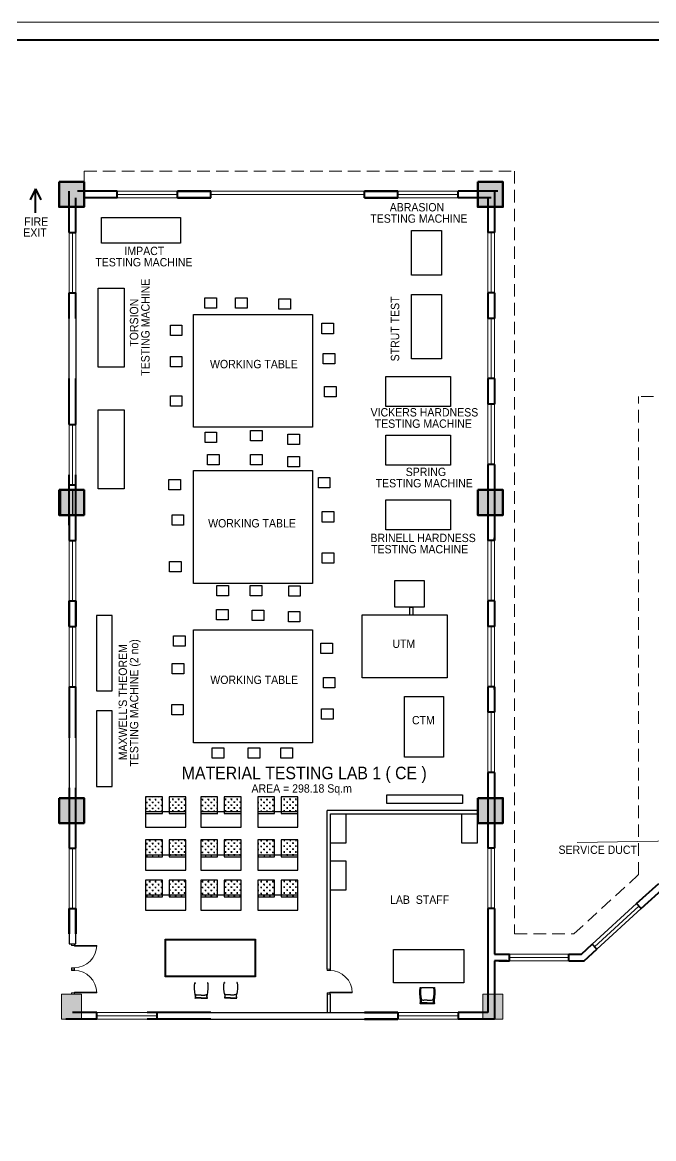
# Model space of a CAD drawing. Header units: inches. Extents: x 150067 to 167379, y -92057 to -49035.
# Drawn here: x 154433 to 156318, y -52368 to -49035 of the extents above; entities that cross this region are included whole.
import ezdxf

# ---------------------------------------------------------------- set-up
doc = ezdxf.new("R2010")
doc.units = ezdxf.units.IN
doc.header["$LTSCALE"] = 0.1
doc.header["$MEASUREMENT"] = 0
doc.linetypes.add('HIDDEN', pattern=[0.375, 0.25, -0.125])
for name, color, linetype, lineweight in [('BOR', 200, 'Continuous', 40), ('BOR1', 230, 'Continuous', 15), ('DOOR', 10, 'Continuous', 15), ('HAT', 253, 'Continuous', 25), ('Layer4', 10, 'Continuous', 25), ('thin ha', 253, 'Continuous', 5), ('wall', 6, 'Continuous', 40), ('win', 102, 'Continuous', 20)]:
    doc.layers.add(name, color=color, linetype=linetype, lineweight=lineweight)
doc.layers.add('Layer1', color=7, linetype='Continuous')
doc.layers.add('TEXT', color=7, linetype='Continuous')
doc.styles.add('1MM', font='arial.ttf', dxfattribs={"height": 1000})
doc.styles.add('DUTCH', font='arial.ttf')
doc.dimstyles.new('KRI', dxfattribs={"dimtxt": 23, "dimasz": 20, "dimexe": 7, "dimexo": 0, "dimgap": 9, "dimtad": 1, "dimdec": 1, "dimzin": 1, "dimdsep": 46, "dimtxsty": '1MM', "dimblk": 'ARCHTICK', "dimcen": 0.5, "dimclrd": 252, "dimclre": 252, "dimclrt": 7, "dimaunit": 1, "dimadec": 8, "dimazin": 0, "dimtfac": 1, "dimtdec": 1, "dimtmove": 0, "dimatfit": 3, "dimfxl": 1, "dimlwd": 13, "dimlwe": 13, "dimarcsym": 0})

# ---------------------------------------------------------------- blocks, each defined once
blk = doc.blocks.new('hhrh')
at = {"layer": 'thin ha', "linetype": 'Continuous', "lineweight": 20, "ltscale": 0.1}
blk.add_hatch(color=2, dxfattribs=at).paths.add_polyline_path([(-6923.03, -1177.102), (-6922.28, -1177.102), (-6922.28, -1177.852), (-6923.03, -1177.852)])
at = {"layer": 'thin ha', "color": 2, "linetype": 'Continuous', "lineweight": 50, "ltscale": 0.1}
blk.add_lwpolyline([(-6923.03, -1177.102), (-6922.28, -1177.102), (-6922.28, -1177.852), (-6923.03, -1177.852)], close=True, dxfattribs=at)
blk = doc.blocks.new('hhyt')
at = {"layer": 'thin ha', "linetype": 'Continuous', "lineweight": 20, "ltscale": 0.1}
blk.add_hatch(color=2, dxfattribs=at).paths.add_polyline_path([(-6922.955, -1152.844), (-6922.355, -1152.844), (-6922.355, -1153.594), (-6922.955, -1153.594)])
at = {"layer": 'thin ha', "color": 2, "linetype": 'Continuous', "lineweight": 20, "ltscale": 0.1}
blk.add_lwpolyline([(-6922.955, -1152.844), (-6922.355, -1152.844), (-6922.355, -1153.594), (-6922.955, -1153.594)], close=True, dxfattribs=at)
blk = doc.blocks.new('_ArchTick')
at = {"layer": 'wall', "color": 0, "const_width": 0.15}
blk.add_lwpolyline([(-0.5, -0.5), (0.5, 0.5)], dxfattribs=at)
blk = doc.blocks.new('A$C764D24B9')
at = {"layer": 'DOOR'}
for points in [[(0.056, 0.111), (0.083, 0.111), (0.083, 1), (0.056, 1)], [(0, 0), (0.056, 0), (0.056, 0.111), (0, 0.111)], [(0.944, 0), (1, 0), (1, 0.111), (0.944, 0.111)]]:
    blk.add_lwpolyline(points, close=True, dxfattribs=at)
blk.add_arc((0.056, 0.111), 0.889, 0, 90, dxfattribs=at)
blk = doc.blocks.new('un')
at = {"layer": 'Layer4', "linetype": 'Continuous', "ltscale": 0.1}
h = blk.add_hatch(dxfattribs=at)
h.set_pattern_fill('CROSS', color=252, scale=0.35, style=0)
h.paths.add_polyline_path([(3819.84, -1529.16), (3819.34, -1529.16), (3819.34, -1529.66), (3819.84, -1529.66)])
h = blk.add_hatch(dxfattribs=at)
h.set_pattern_fill('CROSS', color=252, scale=0.35, style=0)
h.set_pattern_definition([(0, (-65.54898, -47.50038), (0.0875, 0.0875), [0.04375, -0.13125]), (90, (-65.52711, -47.52225), (-0.0875, 0.0875), [0.04375, -0.13125])])
h.paths.add_polyline_path([(3819.84, -1529.86), (3819.34, -1529.86), (3819.34, -1530.36), (3819.84, -1530.36)])
at = {"layer": 'Layer4', "color": 114, "linetype": 'Continuous', "ltscale": 0.1}
for points in [[(3819.323, -1529.66), (3819.323, -1529.16), (3819.823, -1529.16), (3819.823, -1529.66)], [(3819.323, -1530.36), (3819.323, -1529.86), (3819.823, -1529.86), (3819.823, -1530.36)]]:
    blk.add_lwpolyline(points, close=True, dxfattribs=at)
at = {"layer": 'Layer4', "color": 30, "linetype": 'Continuous', "ltscale": 0.1}
blk.add_lwpolyline([(3819.773, -1530.36), (3819.773, -1529.16), (3820.223, -1529.16), (3820.223, -1530.36)], close=True, dxfattribs=at)
blk = doc.blocks.new('A$C2C166547')
at = {"color": 0}
for p, q in [((0.201, 0.464), (0.017, 0.464)), ((0.201, 0.456), (0.018, 0.456)), ((0.201, 0.455), (0.018, 0.455)), ((0.201, 0.374), (0.094, 0.374)), ((0.201, 0.464), (0.385, 0.464)), ((0.201, 0.456), (0.385, 0.456)), ((0.201, 0.455), (0.385, 0.455)), ((0.201, 0.374), (0.308, 0.374)), ((0.016, 0.02), (0.006, 0.02)), ((0.016, 0.02), (0.006, 0.016)), ((0.017, 0.001), (0.016, 0.02)), ((0.385, 0.001), (0.387, 0.02)), ((0.387, 0.02), (0.396, 0.016)), ((0.387, 0.02), (0.396, 0.02))]:
    blk.add_line(p, q, dxfattribs=at)
blk.add_lwpolyline([(0.023, 0.369, 0.080461), (0.008, 0, 0.080461)], format="xyb", dxfattribs=at)
for centre, radius, start, end in [((0.018, 0.461), 0.00242, 100.345, 201.3742), ((-0.216, 0.394), 0.241, 354.5513, 15.9626), ((0.018, 0.455), 0.000725, 87.3762, 197.5208), ((0.018, 0.454), 0.000433, 71.7715, 189.2202), ((0.095, 0.276), 0.0978, 90.5164, 143.1927), ((-0.282, 0.346), 0.317, 1.1591, 17.5641), ((0.307, 0.276), 0.0978, 36.8073, 89.4836), ((0.685, 0.346), 0.317, 162.4359, 178.8409), ((0.618, 0.394), 0.241, 164.0374, 185.4487), ((-0.752, 0.137), 1.154, 353.1637, 11.5643), ((0.384, 0.461), 0.00242, 338.6258, 79.655), ((0.385, 0.455), 0.000725, 342.4792, 92.6238), ((0.385, 0.454), 0.000433, 350.7798, 108.2285), ((0.014, -0.011), 0.012, 71.7536, 116.5375), ((0.389, -0.011), 0.012, 63.4625, 108.2464)]:
    blk.add_arc(centre, radius, start, end, dxfattribs=at)

msp = doc.modelspace()

# ---------------------------------------------------------------- hatches: boundary and pattern name
at = {"layer": 'Layer4', "linetype": 'Continuous', "ltscale": 0.1}
msp.add_hatch(color=7, dxfattribs=at).paths.add_polyline_path([(154582.98, -50506.06), (154547.98, -50506.06), (154547.98, -50431.06), (154582.98, -50431.06)])

# ---------------------------------------------------------------- linework, layer by layer
at = {"elevation": 23680.86}
for points in [[(155129.6, -51772.26), (155129.6, -51885.48), (154859.48, -51885.48), (154859.48, -51772.26)], [(155128.6, -51773.26), (155128.6, -51884.48), (154860.48, -51884.48), (154860.48, -51773.26)], [(155127.6, -51774.26), (155127.6, -51883.48), (154861.48, -51883.48), (154861.48, -51774.26)]]:
    msp.add_lwpolyline(points, close=True, dxfattribs=at)
msp.add_lwpolyline([(155621.23, -51963.53, 0.1025232), (155622.19, -51954.79, -0.0804606), (155620.63, -51917.07, -0.3022999), (155623.07, -51917.36, 0.1979323), (155623.98, -51917.42, -0.028193), (155629.39, -51917.07), (155642.4, -51917.07), (155655.4, -51917.07, -0.028193), (155660.81, -51917.42, 0.1979323), (155661.72, -51917.36, -0.3022999), (155664.16, -51917.07, -0.0804606), (155662.61, -51954.79, 0.1025232), (155663.57, -51963.53, -0.5871113), (155662.49, -51965.45), (155622.3, -51965.45, -0.5871113)], format="xyb", close=True, dxfattribs=at)
at = {"layer": 'BOR', "elevation": 23680.86}
msp.add_lwpolyline([(166712.41, -49087.81), (151489.98, -49087.81), (151489.98, -56465.21), (166712.41, -56465.21)], close=True, dxfattribs=at)
at = {"layer": 'BOR1', "elevation": 23680.86}
msp.add_lwpolyline([(166768.94, -49034.57), (151455.32, -49034.57), (151455.32, -56521.74), (166768.94, -56521.74)], close=True, dxfattribs=at)
at = {"layer": 'DOOR', "linetype": 'HIDDEN', "ltscale": 1500}
for p, q in [((154617.98, -49478.56, 23680.86), (155902.98, -49478.56, 23680.86)), ((154617.98, -49511.06, 23680.86), (154617.98, -49478.56, 23680.86)), ((155902.98, -49478.56, 23680.86), (155902.98, -51756.89, 23680.86)), ((156272.98, -51579.62, 23680.86), (156272.98, -50151.89, 23680.86)), ((156317.98, -50151.89, 23680.86), (156272.98, -50151.89, 23680.86)), ((156079.55, -51756.89, 23680.86), (156272.98, -51579.62, 23680.86)), ((155902.98, -51756.89, 23680.86), (156079.55, -51756.89, 23680.86))]:
    msp.add_line(p, q, dxfattribs=at)
at = {"layer": 'Layer1', "color": 6, "linetype": 'Continuous', "ltscale": 0.1}
for p, q in [((154542.98, -49532.73, 23680.86), (154542.98, -49552.73, 23680.86)), ((154572.98, -50098.56, 23680.86), (154572.98, -49918.56, 23680.86)), ((154592.98, -49918.56, 23680.86), (154592.98, -50098.56, 23680.86)), ((155589.36, -50780.64, 23680.86), (155589.36, -50804.39, 23680.86)), ((155589.36, -50780.64, 23680.86), (155599.36, -50780.64, 23680.86)), ((155599.36, -50780.64, 23680.86), (155599.36, -50804.39, 23680.86)), ((154572.98, -51171.06, 23680.86), (154572.98, -51321.06, 23680.86)), ((154592.98, -51171.06, 23680.86), (154592.98, -51321.06, 23680.86)), ((155792.98, -51388.56, 23680.86), (155342.98, -51388.56, 23680.86)), ((155342.98, -51861.89, 23680.86), (155342.98, -51388.56, 23680.86)), ((155352.98, -51866.08, 23680.86), (155352.98, -51398.56, 23680.86)), ((155352.98, -51398.56, 23680.86), (155792.98, -51398.56, 23680.86)), ((154572.98, -51756.89, 23680.86), (154572.98, -51786.89, 23680.86)), ((154592.98, -51786.89, 23680.86), (154592.98, -51756.89, 23680.86)), ((154572.98, -51786.89, 23680.86), (154592.98, -51786.89, 23680.86)), ((155342.98, -51932.73, 23680.86), (155342.98, -51991.89, 23680.86)), ((155352.98, -51936.89, 23680.86), (155351.31, -51936.89, 23680.86)), ((155352.98, -51991.89, 23680.86), (155352.98, -51936.89, 23680.86)), ((154995.98, -51991.89, 23680.86), (155454.98, -51991.89, 23680.86)), ((155342.98, -51991.89, 23680.86), (155352.98, -51991.89, 23680.86)), ((155342.98, -51991.89, 23680.86), (155352.98, -51991.89, 23680.86)), ((154995.98, -52011.89, 23680.86), (155454.98, -52011.89, 23680.86))]:
    msp.add_line(p, q, dxfattribs=at)
at = {"layer": 'Layer1', "color": 6, "linetype": 'Continuous', "ltscale": 0.1, "elevation": 23680.86}
for points in [[(154669.37, -49617.55), (154905.28, -49617.55), (154905.28, -49694.19), (154669.37, -49694.19)], [(155685.08, -49656.43), (155685.08, -49790.09), (155595.47, -49790.09), (155595.47, -49656.43)], [(154659.96, -49828.79), (154737.23, -49828.79), (154737.23, -50064.84), (154659.96, -50064.84)], [(154978.25, -49856.93), (155012.88, -49856.93), (155012.88, -49887.87), (154978.25, -49887.87)], [(155069.85, -49856.93), (155104.48, -49856.93), (155104.48, -49887.87), (155069.85, -49887.87)], [(155198.84, -49860.66), (155233.47, -49860.66), (155233.47, -49891.6), (155198.84, -49891.6)], [(155685.08, -49847.57), (155685.08, -50039.86), (155595.47, -50039.86), (155595.47, -49847.57)], [(154875.44, -49939.07), (154910.07, -49939.07), (154910.07, -49970.02), (154875.44, -49970.02)], [(154944, -49906.94), (155299.94, -49906.94), (155299.94, -50243.96), (154944, -50243.96)], [(155327.82, -49933.47), (155362.45, -49933.47), (155362.45, -49964.42), (155327.82, -49964.42)], [(154875.44, -50032.42), (154910.07, -50032.42), (154910.07, -50063.36), (154875.44, -50063.36)], [(155331.56, -50023.08), (155366.19, -50023.08), (155366.19, -50054.03), (155331.56, -50054.03)], [(155518.94, -50092.38), (155711.22, -50092.38), (155711.22, -50182), (155518.94, -50182)], [(155335.3, -50122.03), (155369.93, -50122.03), (155369.93, -50152.97), (155335.3, -50152.97)], [(154875.44, -50150.03), (154910.07, -50150.03), (154910.07, -50180.98), (154875.44, -50180.98)], [(154659.96, -50191.75), (154737.23, -50191.75), (154737.23, -50427.8), (154659.96, -50427.8)], [(154978.88, -50258.72), (155013.51, -50258.72), (155013.51, -50289.67), (154978.88, -50289.67)], [(155114.58, -50253.16), (155149.21, -50253.16), (155149.21, -50284.1), (155114.58, -50284.1)], [(155226.11, -50264.29), (155260.74, -50264.29), (155260.74, -50295.24), (155226.11, -50295.24)], [(155518.94, -50267.18), (155711.22, -50267.18), (155711.22, -50356.79), (155518.94, -50356.79)], [(154986.31, -50325.56), (155020.95, -50325.56), (155020.95, -50356.5), (154986.31, -50356.5)], [(155114.58, -50325.56), (155149.21, -50325.56), (155149.21, -50356.5), (155114.58, -50356.5)], [(155226.11, -50331.13), (155260.74, -50331.13), (155260.74, -50362.07), (155226.11, -50362.07)], [(154870.9, -50399.59), (154905.53, -50399.59), (154905.53, -50430.54), (154870.9, -50430.54)], [(154944, -50373.22), (155299.94, -50373.22), (155299.94, -50710.24), (154944, -50710.24)], [(155317.05, -50393.93), (155351.69, -50393.93), (155351.69, -50424.87), (155317.05, -50424.87)], [(155518.94, -50460.33), (155711.22, -50460.33), (155711.22, -50549.95), (155518.94, -50549.95)], [(154880.35, -50505.32), (154914.98, -50505.32), (154914.98, -50536.26), (154880.35, -50536.26)], [(155328.4, -50495.88), (155363.03, -50495.88), (155363.03, -50526.82), (155328.4, -50526.82)], [(155328.4, -50618.6), (155363.03, -50618.6), (155363.03, -50649.55), (155328.4, -50649.55)], [(154872.79, -50645.03), (154907.42, -50645.03), (154907.42, -50675.98), (154872.79, -50675.98)], [(155545.77, -50701.48), (155632.96, -50701.48), (155632.96, -50780.64), (155545.77, -50780.64)], [(155014.1, -50716.63), (155048.73, -50716.63), (155048.73, -50747.57), (155014.1, -50747.57)], [(155113.67, -50716.63), (155148.3, -50716.63), (155148.3, -50747.57), (155113.67, -50747.57)], [(155228.51, -50717.35), (155263.14, -50717.35), (155263.14, -50748.3), (155228.51, -50748.3)], [(154654.61, -51031.09), (154701.99, -51031.09), (154701.99, -50805.64), (154654.61, -50805.64)], [(155013.06, -50788.3), (155047.69, -50788.3), (155047.69, -50819.25), (155013.06, -50819.25)], [(155119.37, -50790.13), (155154, -50790.13), (155154, -50821.08), (155119.37, -50821.08)], [(155227.52, -50793.8), (155262.15, -50793.8), (155262.15, -50824.74), (155227.52, -50824.74)], [(155448.01, -50804.39), (155701.65, -50804.39), (155701.65, -50991.73), (155448.01, -50991.73)], [(154884.75, -50867.02), (154919.38, -50867.02), (154919.38, -50897.96), (154884.75, -50897.96)], [(154944, -50848.74), (155299.94, -50848.74), (155299.94, -51185.75), (154944, -51185.75)], [(155324.66, -50888.99), (155359.3, -50888.99), (155359.3, -50919.93), (155324.66, -50919.93)], [(154881.08, -50949.39), (154915.72, -50949.39), (154915.72, -50980.34), (154881.08, -50980.34)], [(155331.99, -50991.5), (155366.63, -50991.5), (155366.63, -51022.44), (155331.99, -51022.44)], [(154879.25, -51072.04), (154913.88, -51072.04), (154913.88, -51102.99), (154879.25, -51102.99)], [(155573.74, -51048.11), (155690.32, -51048.11), (155690.32, -51229.22), (155573.74, -51229.22)], [(154654.61, -51316.52), (154701.99, -51316.52), (154701.99, -51091.07), (154654.61, -51091.07)], [(155326.5, -51084.86), (155361.13, -51084.86), (155361.13, -51115.8), (155326.5, -51115.8)], [(155000.42, -51201.11), (155035.05, -51201.11), (155035.05, -51232.05), (155000.42, -51232.05)], [(155107.92, -51201.11), (155142.55, -51201.11), (155142.55, -51232.05), (155107.92, -51232.05)], [(155205.39, -51201.11), (155240.02, -51201.11), (155240.02, -51232.05), (155205.39, -51232.05)], [(155521.6, -51341.89), (155746.98, -51341.89), (155746.98, -51367.77), (155521.6, -51367.77)], [(155352.98, -51398.56), (155398.99, -51398.56), (155398.99, -51485.83), (155352.98, -51485.83)], [(155745.42, -51398.56), (155791.43, -51398.56), (155791.43, -51485.83), (155745.42, -51485.83)], [(155352.98, -51538.93), (155398.99, -51538.93), (155398.99, -51626.19), (155352.98, -51626.19)], [(155541.21, -51802.95), (155751.02, -51802.95), (155751.02, -51902.58), (155541.21, -51902.58)]]:
    msp.add_lwpolyline(points, close=True, dxfattribs=at)
at = {"layer": 'Layer4', "color": 7, "linetype": 'Continuous', "ltscale": 0.1, "elevation": 23680.86}
msp.add_lwpolyline([(154582.98, -50506.06), (154547.98, -50506.06), (154547.98, -50431.06), (154582.98, -50431.06)], close=True, dxfattribs=at)
at = {"layer": 'wall', "linetype": 'Continuous', "ltscale": 0.1}
for p, q in [((154473.12, -49532.02, 23680.86), (154457.12, -49564.52, 23680.86)), ((154473.12, -49603.52, 23680.86), (154473.12, -49532.02, 23680.86)), ((154473.12, -49532.02, 23680.86), (154489.12, -49564.52, 23680.86)), ((154572.98, -49662.31, 23680.86), (154572.98, -49538.56, 23680.86)), ((154716.98, -49538.56, 23680.86), (154597.98, -49538.56, 23680.86)), ((154716.98, -49538.56, 23680.86), (154647.98, -49538.56, 23680.86)), ((154716.98, -49538.56, 23680.86), (154667.98, -49538.56, 23680.86)), ((154716.98, -49558.56, 23680.86), (154716.98, -49538.56, 23680.86)), ((154995.98, -49538.56, 23680.86), (154896.98, -49538.56, 23680.86)), ((154995.98, -49538.56, 23680.86), (154896.98, -49538.56, 23680.86)), ((154995.98, -49538.56, 23680.86), (154896.98, -49538.56, 23680.86)), ((154995.98, -49538.56, 23680.86), (154896.98, -49538.56, 23680.86)), ((154995.98, -49538.56, 23680.86), (154896.98, -49538.56, 23680.86)), ((154896.98, -49538.56, 23680.86), (154995.98, -49538.56, 23680.86)), ((154896.98, -49538.56, 23680.86), (154995.98, -49538.56, 23680.86)), ((154896.98, -49558.56, 23680.86), (154896.98, -49538.56, 23680.86)), ((154995.98, -49558.56, 23680.86), (154995.98, -49538.56, 23680.86)), ((155553.98, -49538.56, 23680.86), (155454.98, -49538.56, 23680.86)), ((155553.98, -49538.56, 23680.86), (155454.98, -49538.56, 23680.86)), ((155553.98, -49538.56, 23680.86), (155454.98, -49538.56, 23680.86)), ((155553.98, -49538.56, 23680.86), (155454.98, -49538.56, 23680.86)), ((155553.98, -49538.56, 23680.86), (155454.98, -49538.56, 23680.86)), ((155454.98, -49538.56, 23680.86), (155553.98, -49538.56, 23680.86)), ((155454.98, -49538.56, 23680.86), (155553.98, -49538.56, 23680.86)), ((155454.98, -49558.56, 23680.86), (155454.98, -49538.56, 23680.86)), ((155553.98, -49558.56, 23680.86), (155553.98, -49538.56, 23680.86)), ((155837.98, -49538.56, 23680.86), (155733.98, -49538.56, 23680.86)), ((155852.98, -49538.56, 23680.86), (155733.98, -49538.56, 23680.86)), ((155733.98, -49558.56, 23680.86), (155733.98, -49538.56, 23680.86)), ((155842.98, -49538.56, 23680.86), (155842.98, -49662.31, 23680.86)), ((154592.98, -49662.31, 23680.86), (154592.98, -49558.56, 23680.86)), ((154716.98, -49558.56, 23680.86), (154617.98, -49558.56, 23680.86)), ((154716.98, -49558.56, 23680.86), (154667.98, -49558.56, 23680.86)), ((154995.98, -49558.56, 23680.86), (154896.98, -49558.56, 23680.86)), ((154995.98, -49558.56, 23680.86), (154896.98, -49558.56, 23680.86)), ((154995.98, -49558.56, 23680.86), (154896.98, -49558.56, 23680.86)), ((154995.98, -49558.56, 23680.86), (154896.98, -49558.56, 23680.86)), ((154995.98, -49558.56, 23680.86), (154896.98, -49558.56, 23680.86)), ((154896.98, -49558.56, 23680.86), (154995.98, -49558.56, 23680.86)), ((154896.98, -49558.56, 23680.86), (154995.98, -49558.56, 23680.86)), ((154896.98, -49558.56, 23680.86), (154995.98, -49558.56, 23680.86)), ((155553.98, -49558.56, 23680.86), (155454.98, -49558.56, 23680.86)), ((155553.98, -49558.56, 23680.86), (155454.98, -49558.56, 23680.86)), ((155553.98, -49558.56, 23680.86), (155454.98, -49558.56, 23680.86)), ((155553.98, -49558.56, 23680.86), (155454.98, -49558.56, 23680.86)), ((155553.98, -49558.56, 23680.86), (155454.98, -49558.56, 23680.86)), ((155454.98, -49558.56, 23680.86), (155553.98, -49558.56, 23680.86)), ((155454.98, -49558.56, 23680.86), (155553.98, -49558.56, 23680.86)), ((155454.98, -49558.56, 23680.86), (155553.98, -49558.56, 23680.86)), ((155832.98, -49558.56, 23680.86), (155733.98, -49558.56, 23680.86)), ((155832.98, -49558.56, 23680.86), (155733.98, -49558.56, 23680.86)), ((155822.98, -49558.56, 23680.86), (155822.98, -49662.31, 23680.86)), ((154572.98, -49662.31, 23680.86), (154592.98, -49662.31, 23680.86)), ((155842.98, -49662.31, 23680.86), (155822.98, -49662.31, 23680.86)), ((154572.98, -49918.56, 23680.86), (154572.98, -49842.31, 23680.86)), ((154572.98, -49842.31, 23680.86), (154592.98, -49842.31, 23680.86)), ((154592.98, -49918.56, 23680.86), (154592.98, -49842.31, 23680.86)), ((155822.98, -49842.31, 23680.86), (155822.98, -49918.56, 23680.86)), ((155842.98, -49842.31, 23680.86), (155822.98, -49842.31, 23680.86)), ((155842.98, -49842.31, 23680.86), (155842.98, -49918.56, 23680.86)), ((155842.98, -49918.56, 23680.86), (155822.98, -49918.56, 23680.86)), ((154572.98, -50236.06, 23680.86), (154572.98, -50098.56, 23680.86)), ((154592.98, -50236.06, 23680.86), (154592.98, -50098.56, 23680.86)), ((155822.98, -50098.56, 23680.86), (155822.98, -50174.81, 23680.86)), ((155842.98, -50098.56, 23680.86), (155822.98, -50098.56, 23680.86)), ((155842.98, -50098.56, 23680.86), (155842.98, -50174.81, 23680.86)), ((155842.98, -50174.81, 23680.86), (155822.98, -50174.81, 23680.86)), ((155822.98, -50354.81, 23680.86), (155822.98, -50582.31, 23680.86)), ((155842.98, -50354.81, 23680.86), (155822.98, -50354.81, 23680.86)), ((155842.98, -50354.81, 23680.86), (155842.98, -50582.31, 23680.86)), ((154572.98, -50506.06, 23680.86), (154572.98, -50386.06, 23680.86)), ((154592.98, -50506.06, 23680.86), (154592.98, -50386.06, 23680.86)), ((154572.98, -50506.06, 23680.86), (154572.98, -50582.31, 23680.86)), ((154572.98, -50536.06, 23680.86), (154572.98, -50506.06, 23680.86)), ((154592.98, -50582.31, 23680.86), (154592.98, -50506.06, 23680.86)), ((154592.98, -50536.06, 23680.86), (154592.98, -50506.06, 23680.86)), ((154572.98, -50582.31, 23680.86), (154592.98, -50582.31, 23680.86)), ((155842.98, -50582.31, 23680.86), (155822.98, -50582.31, 23680.86)), ((155842.98, -50582.31, 23680.86), (155842.98, -50574.39, 23680.86)), ((155842.98, -50582.31, 23680.86), (155842.98, -50574.39, 23680.86)), ((154572.98, -50762.31, 23680.86), (154572.98, -50838.56, 23680.86)), ((154572.98, -50838.56, 23680.86), (154572.98, -50762.31, 23680.86)), ((154572.98, -50838.56, 23680.86), (154572.98, -50762.31, 23680.86)), ((154572.98, -50762.31, 23680.86), (154572.98, -50838.56, 23680.86)), ((154572.98, -50762.31, 23680.86), (154572.98, -50838.56, 23680.86)), ((154572.98, -50762.31, 23680.86), (154592.98, -50762.31, 23680.86)), ((154592.98, -50838.56, 23680.86), (154592.98, -50762.31, 23680.86)), ((154592.98, -50838.56, 23680.86), (154592.98, -50762.31, 23680.86)), ((154592.98, -50838.56, 23680.86), (154592.98, -50762.31, 23680.86)), ((154592.98, -50762.31, 23680.86), (154592.98, -50838.56, 23680.86)), ((154592.98, -50762.31, 23680.86), (154592.98, -50838.56, 23680.86)), ((155822.98, -50762.31, 23680.86), (155822.98, -50838.56, 23680.86)), ((155842.98, -50762.31, 23680.86), (155822.98, -50762.31, 23680.86)), ((155842.98, -50762.31, 23680.86), (155842.98, -50838.56, 23680.86)), ((154572.98, -50838.56, 23680.86), (154592.98, -50838.56, 23680.86)), ((155842.98, -50838.56, 23680.86), (155822.98, -50838.56, 23680.86)), ((154572.98, -51018.56, 23680.86), (154572.98, -51171.06, 23680.86)), ((154572.98, -51018.56, 23680.86), (154592.98, -51018.56, 23680.86)), ((154592.98, -51171.06, 23680.86), (154592.98, -51018.56, 23680.86)), ((155822.98, -51018.56, 23680.86), (155822.98, -51094.81, 23680.86)), ((155842.98, -51018.56, 23680.86), (155822.98, -51018.56, 23680.86)), ((155842.98, -51018.56, 23680.86), (155842.98, -51094.81, 23680.86)), ((155842.98, -51027.34, 23680.86), (155842.98, -51018.56, 23680.86)), ((155842.98, -51094.81, 23680.86), (155822.98, -51094.81, 23680.86)), ((155822.98, -51274.81, 23680.86), (155822.98, -51500.64, 23680.86)), ((155842.98, -51274.81, 23680.86), (155822.98, -51274.81, 23680.86)), ((155842.98, -51274.81, 23680.86), (155842.98, -51500.64, 23680.86)), ((154572.98, -51321.06, 23680.86), (154572.98, -51500.64, 23680.86)), ((154592.98, -51500.64, 23680.86), (154592.98, -51321.06, 23680.86)), ((155842.98, -51469.45, 23680.86), (155842.98, -51500.64, 23680.86)), ((154572.98, -51500.64, 23680.86), (154592.98, -51500.64, 23680.86)), ((155842.98, -51500.64, 23680.86), (155822.98, -51500.64, 23680.86)), ((156267.16, -51666.34, 23680.86), (156332.98, -51606.02, 23680.86)), ((156280.67, -51681.09, 23680.86), (156352.98, -51614.82, 23680.86)), ((156280.67, -51681.09, 23680.86), (156267.16, -51666.34, 23680.86)), ((154572.98, -51680.64, 23680.86), (154572.98, -51756.89, 23680.86)), ((154572.98, -51756.89, 23680.86), (154572.98, -51680.64, 23680.86)), ((154572.98, -51756.89, 23680.86), (154572.98, -51680.64, 23680.86)), ((154572.98, -51680.64, 23680.86), (154572.98, -51756.89, 23680.86)), ((154572.98, -51680.64, 23680.86), (154572.98, -51756.89, 23680.86)), ((154572.98, -51680.64, 23680.86), (154572.98, -51756.89, 23680.86)), ((154572.98, -51680.64, 23680.86), (154592.98, -51680.64, 23680.86)), ((154592.98, -51756.89, 23680.86), (154592.98, -51680.64, 23680.86)), ((154592.98, -51756.89, 23680.86), (154592.98, -51680.64, 23680.86)), ((154592.98, -51756.89, 23680.86), (154592.98, -51680.64, 23680.86)), ((154592.98, -51680.64, 23680.86), (154592.98, -51756.89, 23680.86)), ((154592.98, -51680.64, 23680.86), (154592.98, -51756.89, 23680.86)), ((154592.98, -51680.64, 23680.86), (154592.98, -51756.89, 23680.86)), ((155822.98, -51680.64, 23680.86), (155822.98, -51991.89, 23680.86)), ((155842.98, -51680.64, 23680.86), (155822.98, -51680.64, 23680.86)), ((155842.98, -51680.64, 23680.86), (155842.98, -51816.89, 23680.86)), ((156102.89, -51816.89, 23680.86), (156134.46, -51787.96, 23680.86)), ((156110.67, -51836.89, 23680.86), (156147.97, -51802.7, 23680.86)), ((156147.97, -51802.7, 23680.86), (156134.46, -51787.96, 23680.86)), ((155842.98, -51816.89, 23680.86), (155887.43, -51816.89, 23680.86)), ((155842.98, -51836.89, 23680.86), (155842.98, -52011.89, 23680.86)), ((155880.48, -51836.89, 23680.86), (155842.98, -51836.89, 23680.86)), ((155855.48, -51836.89, 23680.86), (155887.43, -51836.89, 23680.86)), ((155887.43, -51836.89, 23680.86), (155887.43, -51816.89, 23680.86)), ((156064.93, -51816.89, 23680.86), (156102.89, -51816.89, 23680.86)), ((156064.93, -51836.89, 23680.86), (156064.93, -51816.89, 23680.86)), ((156064.93, -51836.89, 23680.86), (156110.67, -51836.89, 23680.86)), ((154656.32, -51991.89, 23680.86), (154582.98, -51991.89, 23680.86)), ((154656.32, -51991.89, 23680.86), (154582.98, -51991.89, 23680.86)), ((154656.32, -52011.89, 23680.86), (154656.32, -51991.89, 23680.86)), ((154995.98, -51991.89, 23680.86), (154806.32, -51991.89, 23680.86)), ((154836.32, -52011.89, 23680.86), (154836.32, -51991.89, 23680.86)), ((155553.98, -51991.89, 23680.86), (155454.98, -51991.89, 23680.86)), ((155553.98, -51991.89, 23680.86), (155454.98, -51991.89, 23680.86)), ((155553.98, -51991.89, 23680.86), (155454.98, -51991.89, 23680.86)), ((155553.98, -51991.89, 23680.86), (155454.98, -51991.89, 23680.86)), ((155553.98, -51991.89, 23680.86), (155454.98, -51991.89, 23680.86)), ((155553.98, -51991.89, 23680.86), (155454.98, -51991.89, 23680.86)), ((155454.98, -51991.89, 23680.86), (155553.98, -51991.89, 23680.86)), ((155454.98, -51991.89, 23680.86), (155553.98, -51991.89, 23680.86)), ((155454.98, -51991.89, 23680.86), (155553.98, -51991.89, 23680.86)), ((155553.98, -51991.89, 23680.86), (155553.98, -52011.89, 23680.86)), ((155822.98, -51991.89, 23680.86), (155733.98, -51991.89, 23680.86)), ((155733.98, -51991.89, 23680.86), (155733.98, -52011.89, 23680.86)), ((154656.32, -52011.89, 23680.86), (154562.98, -52011.89, 23680.86)), ((154995.98, -52011.89, 23680.86), (154806.32, -52011.89, 23680.86)), ((155553.98, -52011.89, 23680.86), (155454.98, -52011.89, 23680.86)), ((155553.98, -52011.89, 23680.86), (155454.98, -52011.89, 23680.86)), ((155553.98, -52011.89, 23680.86), (155454.98, -52011.89, 23680.86)), ((155553.98, -52011.89, 23680.86), (155454.98, -52011.89, 23680.86)), ((155454.98, -52011.89, 23680.86), (155553.98, -52011.89, 23680.86)), ((155454.98, -52011.89, 23680.86), (155553.98, -52011.89, 23680.86)), ((155842.98, -52011.89, 23680.86), (155733.98, -52011.89, 23680.86))]:
    msp.add_line(p, q, dxfattribs=at)
at = {"layer": 'wall', "linetype": 'Continuous', "ltscale": 0.1, "elevation": 23680.86}
for points in [[(154716.98, -49558.56), (154716.98, -49538.56)], [(154896.98, -49558.56), (154896.98, -49538.56)], [(154995.98, -49558.56), (154995.98, -49538.56)], [(155454.98, -49558.56), (155454.98, -49538.56)], [(155553.98, -49558.56), (155553.98, -49538.56)], [(155733.98, -49558.56), (155733.98, -49538.56)], [(154572.98, -49662.31), (154592.98, -49662.31)], [(155842.98, -49662.31), (155822.98, -49662.31)], [(154572.98, -49842.31), (154592.98, -49842.31)], [(155842.98, -49842.31), (155822.98, -49842.31)], [(155842.98, -49918.56), (155822.98, -49918.56)], [(155842.98, -50098.56), (155822.98, -50098.56)], [(155842.98, -50174.81), (155822.98, -50174.81)], [(154572.98, -50236.06), (154592.98, -50236.06)], [(155842.98, -50354.81), (155822.98, -50354.81)], [(154572.98, -50416.06), (154592.98, -50416.06)], [(154572.98, -50582.31), (154592.98, -50582.31)], [(155842.98, -50582.31), (155822.98, -50582.31)], [(154572.98, -50762.31), (154592.98, -50762.31)], [(155842.98, -50762.31), (155822.98, -50762.31)], [(154572.98, -50838.56), (154592.98, -50838.56)], [(155842.98, -50838.56), (155822.98, -50838.56)], [(154572.98, -51018.56), (154592.98, -51018.56)], [(155842.98, -51018.56), (155822.98, -51018.56)], [(155842.98, -51094.81), (155822.98, -51094.81)], [(155842.98, -51274.81), (155822.98, -51274.81)], [(154572.98, -51500.64), (154592.98, -51500.64)], [(155842.98, -51500.64), (155822.98, -51500.64)], [(154572.98, -51680.64), (154592.98, -51680.64)], [(155830.48, -51680.64), (155822.98, -51680.64)], [(155553.98, -51991.89), (155553.98, -52011.89)], [(155733.98, -51991.89), (155733.98, -52011.89)]]:
    msp.add_lwpolyline(points, dxfattribs=at)
at = {"layer": 'win'}
for p, q in [((154896.98, -49538.56, 23680.86), (154716.98, -49538.56, 23680.86)), ((155175.98, -49538.56, 23680.86), (154995.98, -49538.56, 23680.86)), ((155175.98, -49538.56, 23680.86), (155242.54, -49538.56, 23680.86)), ((155454.98, -49538.56, 23680.86), (155242.54, -49538.56, 23680.86)), ((155733.98, -49538.56, 23680.86), (155553.98, -49538.56, 23680.86)), ((154896.98, -49548.56, 23680.86), (154716.98, -49548.56, 23680.86)), ((154896.98, -49558.56, 23680.86), (154716.98, -49558.56, 23680.86)), ((155175.98, -49548.56, 23680.86), (154995.98, -49548.56, 23680.86)), ((155175.98, -49548.56, 23680.86), (155242.54, -49548.56, 23680.86)), ((155454.98, -49548.56, 23680.86), (155242.54, -49548.56, 23680.86)), ((155733.98, -49548.56, 23680.86), (155553.98, -49548.56, 23680.86)), ((155733.98, -49558.56, 23680.86), (155553.98, -49558.56, 23680.86)), ((154572.98, -49842.31, 23680.86), (154572.98, -49662.31, 23680.86)), ((154582.98, -49842.31, 23680.86), (154582.98, -49662.31, 23680.86)), ((154592.98, -49842.31, 23680.86), (154592.98, -49662.31, 23680.86)), ((155822.98, -49842.31, 23680.86), (155822.98, -49662.31, 23680.86)), ((155832.98, -49842.31, 23680.86), (155832.98, -49662.31, 23680.86)), ((155842.98, -49842.31, 23680.86), (155842.98, -49662.31, 23680.86)), ((155822.98, -50098.56, 23680.86), (155822.98, -49918.56, 23680.86)), ((155832.98, -50098.56, 23680.86), (155832.98, -49918.56, 23680.86)), ((155842.98, -50098.56, 23680.86), (155842.98, -49918.56, 23680.86)), ((155822.98, -50354.81, 23680.86), (155822.98, -50174.81, 23680.86)), ((155832.98, -50354.81, 23680.86), (155832.98, -50174.81, 23680.86)), ((155842.98, -50354.81, 23680.86), (155842.98, -50174.81, 23680.86)), ((154572.98, -50416.06, 23680.86), (154572.98, -50236.06, 23680.86)), ((154582.98, -50416.06, 23680.86), (154582.98, -50236.06, 23680.86)), ((154592.98, -50416.06, 23680.86), (154592.98, -50236.06, 23680.86)), ((154572.98, -50762.31, 23680.86), (154572.98, -50582.31, 23680.86)), ((154582.98, -50762.31, 23680.86), (154582.98, -50582.31, 23680.86)), ((154592.98, -50762.31, 23680.86), (154592.98, -50582.31, 23680.86)), ((155822.98, -50762.31, 23680.86), (155822.98, -50582.31, 23680.86)), ((155832.98, -50762.31, 23680.86), (155832.98, -50582.31, 23680.86)), ((155842.98, -50762.31, 23680.86), (155842.98, -50582.31, 23680.86)), ((154572.98, -51018.56, 23680.86), (154572.98, -50838.56, 23680.86)), ((154582.98, -51018.56, 23680.86), (154582.98, -50838.56, 23680.86)), ((154592.98, -51018.56, 23680.86), (154592.98, -50838.56, 23680.86)), ((155822.98, -51018.56, 23680.86), (155822.98, -50838.56, 23680.86)), ((155832.98, -51018.56, 23680.86), (155832.98, -50838.56, 23680.86)), ((155842.98, -51018.56, 23680.86), (155842.98, -50838.56, 23680.86)), ((155822.98, -51274.81, 23680.86), (155822.98, -51094.81, 23680.86)), ((155832.98, -51274.81, 23680.86), (155832.98, -51094.81, 23680.86)), ((155842.98, -51274.81, 23680.86), (155842.98, -51094.81, 23680.86)), ((154572.98, -51680.64, 23680.86), (154572.98, -51500.64, 23680.86)), ((154582.98, -51680.64, 23680.86), (154582.98, -51500.64, 23680.86)), ((154592.98, -51680.64, 23680.86), (154592.98, -51500.64, 23680.86)), ((155822.98, -51680.64, 23680.86), (155822.98, -51500.64, 23680.86)), ((155832.98, -51680.64, 23680.86), (155832.98, -51500.64, 23680.86)), ((155842.98, -51680.64, 23680.86), (155842.98, -51500.64, 23680.86)), ((156134.46, -51787.96, 23680.86), (156267.16, -51666.34, 23680.86)), ((156141.22, -51795.33, 23680.86), (156273.92, -51673.71, 23680.86)), ((156147.97, -51802.7, 23680.86), (156280.67, -51681.09, 23680.86)), ((155884.93, -51836.89, 23680.86), (156064.93, -51836.89, 23680.86)), ((155887.43, -51816.89, 23680.86), (156064.93, -51816.89, 23680.86)), ((155887.43, -51826.89, 23680.86), (156064.93, -51826.89, 23680.86)), ((154836.32, -51991.89, 23680.86), (154656.32, -51991.89, 23680.86)), ((154836.32, -52001.89, 23680.86), (154656.32, -52001.89, 23680.86)), ((155733.98, -51991.89, 23680.86), (155553.98, -51991.89, 23680.86)), ((155733.98, -52001.89, 23680.86), (155553.98, -52001.89, 23680.86)), ((154836.32, -52011.89, 23680.86), (154656.32, -52011.89, 23680.86)), ((155733.98, -52011.89, 23680.86), (155553.98, -52011.89, 23680.86))]:
    msp.add_line(p, q, dxfattribs=at)

# ---------------------------------------------------------------- block references
at = {"yscale": 100, "zscale": 100, "rotation": 180}
for p, xscale in [((154947.32, -51902.56, 23680.86), -100), ((155035.19, -51901.86, 23680.86), -100), ((155662.48, -51917.36, 23680.86), 100)]:
    msp.add_blockref('A$C2C166547', p, dxfattribs=dict(at, xscale=xscale))
at = {"layer": 'Layer4', "linetype": 'Continuous', "xscale": -100, "yscale": 100, "zscale": 100, "rotation": 90}
for p in [(1885.54, 330584.68, 23680.86), (2050.32, 330584.68, 23680.86), (2220.33, 330584.68, 23680.86), (1885.54, 330455.93, 23680.86), (2050.32, 330455.93, 23680.86), (2220.33, 330455.93, 23680.86), (1885.54, 330335.89, 23680.86), (2050.32, 330335.89, 23680.86), (2220.33, 330335.89, 23680.86)]:
    msp.add_blockref('un', p, dxfattribs=at)
at = {"layer": 'thin ha', "color": 2, "linetype": 'Continuous', "lineweight": 20, "xscale": 100, "yscale": 100, "zscale": 100}
for name, p in [('hhrh', (846845.95, 68199.18, 23680.86)), ('hhrh', (848095.95, 68199.18, 23680.86)), ('hhrh', (846845.95, 67279.18, 23680.86)), ('hhrh', (848095.95, 67279.18, 23680.86)), ('hhrh', (846845.95, 66359.18, 23680.86)), ('hhrh', (848095.95, 66359.18, 23680.86)), ('hhyt', (846845.95, 63347.52, 23680.86)), ('hhyt', (848103.45, 63347.52, 23680.86))]:
    msp.add_blockref(name, p, dxfattribs=at)
at = {"layer": 'wall', "linetype": 'Continuous', "ltscale": 0.1, "extrusion": (0, 0, -1), "xscale": -75.00000000105501, "yscale": 75.00000000105501, "zscale": -75.00000000105501, "rotation": 90}
msp.add_blockref('A$C764D24B9', (-154580.48, -51786.89, -23680.86), dxfattribs=at)
at = {"layer": 'wall', "linetype": 'Continuous', "ltscale": 0.1, "xscale": -75.00000000105501, "yscale": 75.00000000105501, "zscale": 75.0000000010459, "rotation": 270}
for p in [(154580.48, -51936.89, 23680.86), (155342.98, -51936.89, 23680.86)]:
    msp.add_blockref('A$C764D24B9', p, dxfattribs=at)

# ---------------------------------------------------------------- texts
at = {"layer": 'TEXT', "style": 'DUTCH', "width": 0.9}
for s, height, p in [('ABRASION', 25, (155530.15, -49599.26, 23680.86)), ('FIRE ', 25, (154439.2, -49642.21, 23680.86)), ('TESTING MACHINE', 25, (155472.09, -49633.06, 23680.86)), ('  EXIT', 25, (154418.91, -49674.91, 23680.86)), ('IMPACT', 25, (154738.28, -49729.65, 23680.86)), ('TESTING MACHINE', 25, (154651.37, -49763.45, 23680.86)), ('WORKING TABLE', 25, (154993.73, -50067.68, 23680.86)), ('VICKERS HARDNESS', 25, (155473.06, -50211.65, 23680.86)), ('TESTING MACHINE', 25, (155485.44, -50245.45, 23680.86)), ('SPRING', 25, (155577.87, -50389.55, 23680.86)), ('TESTING MACHINE', 25, (155488.16, -50423.35, 23680.86)), ('WORKING TABLE', 25, (154988.17, -50543.01, 23680.86)), ('BRINELL HARDNESS', 25, (155472.57, -50586.71, 23680.86)), ('TESTING MACHINE', 25, (155474.57, -50620.51, 23680.86)), ('UTM', 25, (155538.09, -50902.75, 23680.86)), ('WORKING TABLE', 25, (154994.61, -51010.54, 23680.86)), ('CTM', 25, (155596.55, -51131.03, 23680.86)), ('MATERIAL TESTING LAB 1 ( CE )', 37.5, (154909.68, -51294.94, 23680.86)), ('AREA = 298.18 Sq.m', 25, (155117.51, -51335, 23680.86)), ('SERVICE DUCT', 25, (156033.99, -51518.05, 23680.86)), ('LAB  STAFF', 25, (155531.06, -51667.12, 23680.86))]:
    msp.add_text(s, height=height, dxfattribs=at).set_placement(p)
for s, p in [('TESTING MACHINE', (154813.24, -50090.05, 23680.86)), ('TORSION', (154779.44, -50003.14, 23680.86)), ('STRUT TEST', (155558.44, -50047, 23680.86)), ("MAXWELL'S THEOREM", (154745.87, -51238.13, 23680.86)), ('TESTING MACHINE (2 no)', (154779.67, -51257.41, 23680.86))]:
    msp.add_text(s, height=25, rotation=90, dxfattribs=at).set_placement(p)

# ---------------------------------------------------------------- leaders
at = {"layer": 'HAT', "color": 5, "linetype": 'Continuous', "ltscale": 0.1}
msp.add_leader([(156392.79, -51479.33, 23680.86), (156089.9, -51483.41, 23680.86)], dimstyle='KRI', override={"dimgap": 9, "dimtad": 0, "dimfxl": 0}, dxfattribs=at)

doc.saveas('drawing.dxf')
